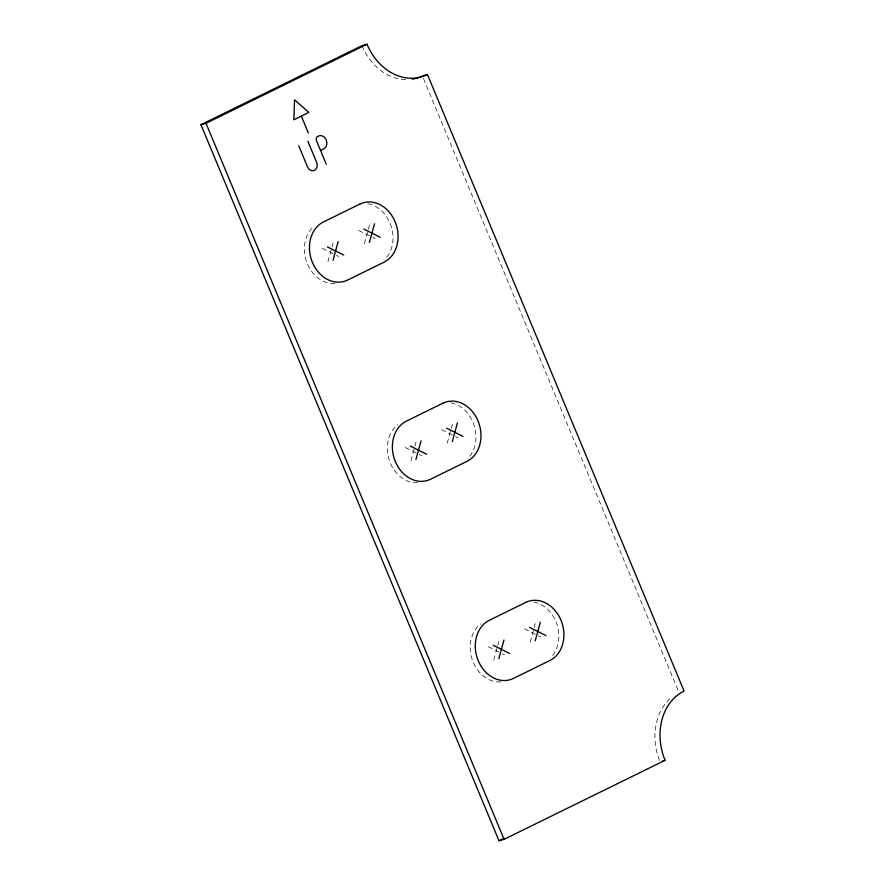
<?xml version="1.0" encoding="UTF-8"?>
<svg xmlns="http://www.w3.org/2000/svg" width="885" height="885" viewBox="0 0 885 885"><rect width="100%" height="100%" fill="white"/><g stroke="black" fill="none" stroke-linecap="round" stroke-linejoin="round"><path stroke-width="0.66" stroke-dasharray="4.42 3.32" d="M327.948 261.739L331.598 248.408M331.963 247.081L333.059 243.087M364.332 243.873L367.983 230.554M368.348 229.215L369.443 225.221M410.861 460.908L414.512 447.589M414.877 446.261L415.961 442.257M447.246 443.053L450.896 429.734M451.262 428.395L452.357 424.402M493.775 660.088L497.414 646.769M497.779 645.431L498.874 641.437M530.159 642.233L533.799 628.903M534.164 627.576L535.259 623.582M358.757 230.465L371.534 236.881M372.696 237.468L375.019 238.629M322.372 248.331L335.149 254.736M336.311 255.322L338.634 256.484M441.67 429.645L454.447 436.062M455.609 436.637L457.932 437.809M405.275 447.511L418.063 453.916M419.224 454.503L421.548 455.664M524.573 628.826L537.361 635.231M538.523 635.817L540.846 636.99M488.188 646.681L500.965 653.097M502.127 653.683L504.461 654.845M423.45 78.533L678.452 691.152M405.618 79.639A54.14 43.962 74.4 0 1 361.965 45.666M659.535 760.514A54.14 43.962 74.4 0 1 671.118 697.634M533.81 602.065A31.583 25.643 74.4 0 1 557.24 625.429A31.583 25.643 74.4 0 1 550.381 658.02M500.678 681.904A31.583 25.643 74.4 0 1 472.291 659.823A31.583 25.643 74.4 0 1 480.754 623.859M450.908 402.885A31.583 25.643 74.4 0 1 474.338 426.249A31.583 25.643 74.4 0 1 467.468 458.839M417.764 482.723A31.583 25.643 74.4 0 1 389.378 460.642A31.583 25.643 74.4 0 1 397.841 424.678M367.994 203.716A31.583 25.643 74.4 0 1 391.424 227.069A31.583 25.643 74.4 0 1 384.566 259.659M334.851 283.543A31.583 25.643 74.4 0 1 307.04 263.011A31.583 25.643 74.4 0 1 312.836 227.29"/><path stroke-width="1.33" d="M333.026 260.323L338.125 241.66M369.41 242.457L374.51 223.805M415.928 459.492L421.039 440.841M452.312 441.637L457.423 422.986M498.841 658.672L503.952 640.021M535.226 640.817L540.337 622.166M200.939 124.708L361.965 45.666L367.032 44.25A54.14 43.962 74.4 0 0 427.455 74.561L684.061 691.019A54.14 43.962 74.4 0 0 665.1 760.292L504.074 839.334L498.996 840.75L200.939 124.708L206.006 123.292L367.032 44.25M300.812 116.355L293.842 119.774L294.561 99.817L308.832 112.417L301.331 116.101L308.378 133.016M321.067 150.196L323.799 148.857A6.958 5.653 74.4 0 0 326.233 139.952A6.958 5.653 74.4 0 0 318.467 136.058L317.693 136.434A3.385 2.744 74.4 0 0 316.509 140.759L326.266 164.212M498.996 840.75L503.952 838.316M423.649 75.623L427.455 74.561M662.555 761L665.1 760.292M363.823 229.049L380.096 237.213M327.439 246.915L343.712 255.068M446.737 428.229L462.999 436.394M410.352 446.084L426.614 454.248M529.65 627.41L545.912 635.563M493.266 645.265L509.528 653.429M307.858 141.257L316.642 162.364A6.239 5.067 74.4 0 1 314.463 170.351A6.239 5.067 74.4 0 1 307.493 166.856L298.71 145.748M206.006 123.292L504.074 839.334M422.388 75.977A54.14 43.962 74.4 0 1 412.255 79.196M359.874 204.081L323.49 221.947A31.583 25.643 74.4 0 0 312.416 262.358A31.583 25.643 74.4 0 0 347.661 280.036L384.057 262.181A31.583 25.643 74.4 0 0 395.119 221.77A31.583 25.643 74.4 0 0 359.874 204.081M442.777 403.261L406.392 421.127A31.583 25.643 74.4 0 0 395.329 461.539A31.583 25.643 74.4 0 0 430.575 479.216L466.959 461.362A31.583 25.643 74.4 0 0 478.022 420.939A31.583 25.643 74.4 0 0 442.777 403.261M525.69 602.442L489.305 620.297A31.583 25.643 74.4 0 0 478.243 660.708A31.583 25.643 74.4 0 0 513.488 678.397L549.873 660.531A31.583 25.643 74.4 0 0 560.935 620.119A31.583 25.643 74.4 0 0 525.69 602.442"/></g></svg>
